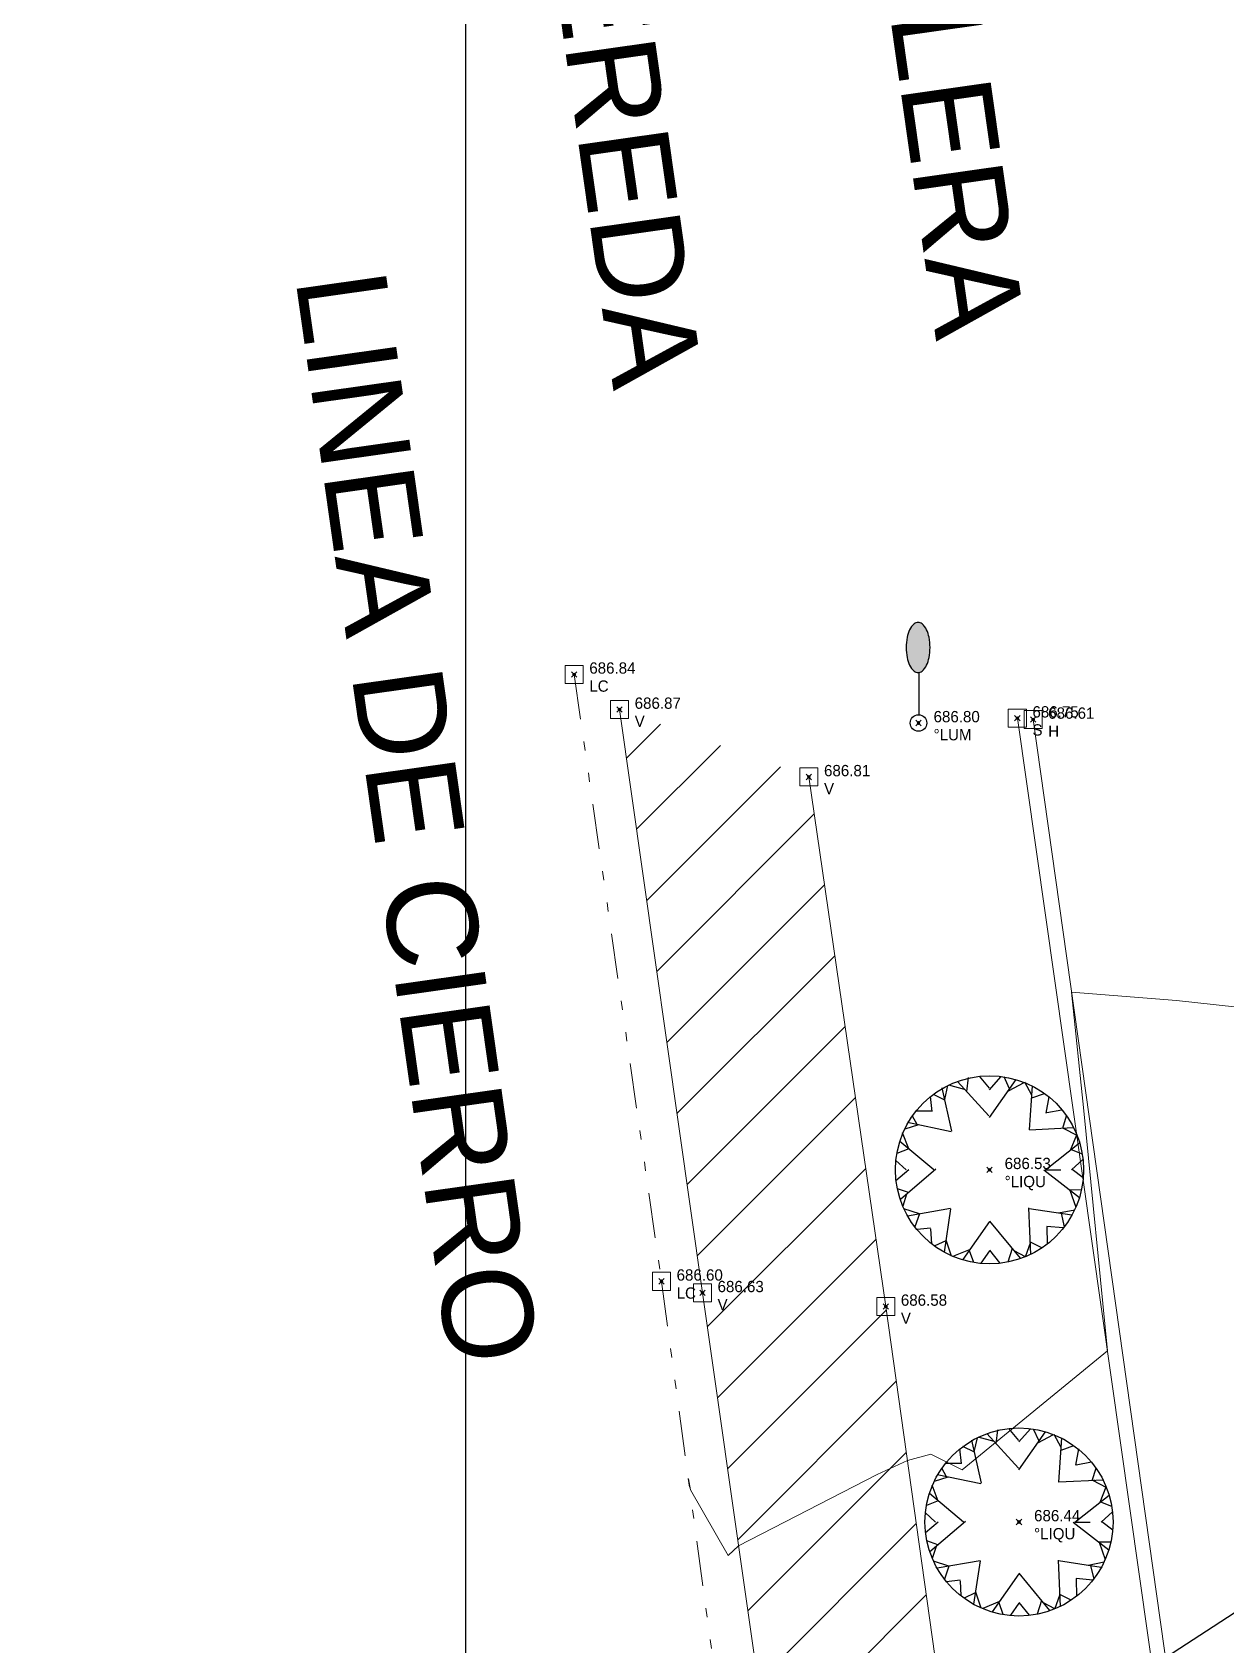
# Model space of a CAD drawing. Extents: x 350769 to 354978, y 6304672 to 6307963.
# Drawn here: x 352695.2 to 352708.41, y 6306065.91 to 6306083.76 of the extents above; entities that cross this region are included whole.
import ezdxf

# ---------------------------------------------------------------- set-up
doc = ezdxf.new("R2010")
doc.units = 0
doc.header["$PDMODE"] = 35
doc.header["$PDSIZE"] = 0.03
for name, pattern in [('4.0 - LO RECABARREN - DESNIVEL NUEVO$0$HIDDEN', [0.375, 0.25, -0.125]), ('CONTINUOS', [0]), ('DASHED', [19.05, 12.7, -6.35]), ('DIVIDE', [1.25, 0.5, -0.25, 0, -0.25, 0, -0.25]), ('HIDDEN', [9.525, 6.35, -3.175])]:
    doc.linetypes.add(name, pattern=pattern)
doc.layers.get('0').update_dxf_attribs({"linetype": 'CONTINUOUS'})
doc.layers.get('Defpoints').update_dxf_attribs({"linetype": 'CONTINUOUS'})
for name, color, linetype in [('02_Geo ext_Acotamiento', 7, 'CONTINUOUS'), ('1-coordenadas', 8, 'CONTINUOUS'), ('1-LINEA DE CIERRO', 7, 'DIVIDE'), ('1-PAVIMENTO', 161, 'CONTINUOUS'), ('1-SOLERA', 212, 'CONTINUOUS'), ('1-TEXTOS', 7, 'CONTINUOUS'), ('1-VEREDA', 251, 'CONTINUOUS'), ('2-ACHURADO PAVIMENTO HORMIGON 3', 8, 'CONTINUOUS'), ('C-TINN', 5, 'CONTINUOUS'), ('C-TOPO-MINR', 8, 'CONTINUOUS'), ('LE_proyección abajo', 4, 'HIDDEN'), ('V-NODE-TEXT DIC 2012', 31, 'CONTINUOUS'), ('Z-LIQU', 253, 'CONTINUOUS'), ('Z-LIQUIDAMBAR', 253, 'CONTINUOUS'), ('Z-LUM', 253, 'CONTINUOUS')]:
    doc.layers.add(name, color=color, linetype=linetype)
doc.layers.add('0_ASD_TOPOGRAFIA_ELEMENTOS', color=9, linetype='CONTINUOS', lineweight=5, true_color=0xbdbdbd)
doc.styles.add('A', font='arial.ttf', dxfattribs={"height": 2})
doc.styles.add('ROMANS', font='romans.shx', dxfattribs={"width": 0.65})
doc.dimstyles.new('Principal', dxfattribs={"dimscale": 0, "dimtxt": 2, "dimasz": 2, "dimexe": 1, "dimexo": 1, "dimtad": 1, "dimrnd": 0.05, "dimzin": 1, "dimtxsty": 'ROMANS', "dimcen": 2.5, "dimclrt": 2, "dimaunit": 2, "dimadec": 0, "dimazin": 0, "dimtfac": 1, "dimtmove": 0, "dimatfit": 3, "dimfxl": 1, "dimfxlon": 1, "dimarcsym": 0})

# ---------------------------------------------------------------- blocks, each defined once
blk = doc.blocks.new('COORDENADAS')
at = {"layer": '1-coordenadas'}
blk.add_line((520, -900.625), (520, -0.625), dxfattribs=at)
blk = doc.blocks.new('A$C66036E5C')
at = {"layer": 'LE_proyección abajo', "color": 210, "linetype": 'DASHED', "ltscale": 20}
blk.add_arc((482.758, 724.589), 31.908, 209.6641, 163.5205, dxfattribs=at)
blk = doc.blocks.new('*D1271')
at = {"layer": '02_Geo ext_Acotamiento', "color": 0, "lineweight": -2, "transparency": 16777216}
blk.add_line((352702.539, 6306035.237), (352703.354, 6306029.972), dxfattribs=at)
blk.add_arc((352695.328, 6306081.855), 53.5, 278.6384, 279.3281, dxfattribs=at)
at = {"layer": '02_Geo ext_Acotamiento', "color": 0, "transparency": 16777216}
blk.add_solid([(352703.518, 6306029.998), (352703.189, 6306029.947), (352703.506, 6306028.984)], dxfattribs=at)
at = {"layer": 'Defpoints', "color": 0, "transparency": 16777216}
for p in [(352695.328, 6306081.855), (352703.506, 6306028.984)]:
    blk.add_point(p, dxfattribs=at)
at = {"layer": '02_Geo ext_Acotamiento', "color": 2, "transparency": 16777216, "insert": (352703.73, 6306033.476), "char_height": 1, "attachment_point": 5, "rotation": 278.7926, "style": 'ROMANS'}
blk.add_mtext('R53,50', dxfattribs=at)
blk = doc.blocks.new('LUM')
blk.add_hatch(color=256).paths.add_polyline_path([(0.32, 2.09, 0.048714), (0.293, 2.371, 0.062489), (0.224, 2.581, 0.102974), (0.101, 2.743, 0.180941), (-0.01, 2.784, 0.180941), (-0.121, 2.743, 0.102974), (-0.244, 2.581, 0.062489), (-0.313, 2.371, 0.048714), (-0.341, 2.09, 0.048714), (-0.313, 1.808, 0.062489), (-0.244, 1.599, 0.102974), (-0.121, 1.437, 0.180941), (-0.01, 1.395, 0.180941), (0.101, 1.437, 0.102974), (0.224, 1.599, 0.062489), (0.293, 1.808, 0.048714)])
at = {"layer": 'Z-LUM'}
blk.add_lwpolyline([(-0.341, 2.09, 0.048714), (-0.313, 1.808, 0.062489), (-0.244, 1.599, 0.102974), (-0.121, 1.437, 0.180941), (-0.01, 1.395, 0.180941), (0.101, 1.437, 0.102974), (0.224, 1.599, 0.062489), (0.293, 1.808, 0.048714), (0.32, 2.09, 0.048714), (0.293, 2.371, 0.062489), (0.224, 2.581, 0.102974), (0.101, 2.743, 0.180941), (-0.01, 2.784, 0.180941), (-0.121, 2.743, 0.102974), (-0.244, 2.581, 0.062489), (-0.313, 2.371, 0.048714)], format="xyb", close=True, dxfattribs=at)
blk.add_lwpolyline([(0.006, 1.395), (0.006, 0.23)], dxfattribs=at)
blk.add_circle((0, 0), 0.23, dxfattribs=at)
blk = doc.blocks.new('LIQU')
at = {"layer": 'Z-LIQUIDAMBAR', "color": 9, "linetype": 'Continuous', "true_color": 0xbdbdbd}
for p, q in [((-1.041, 1.07), (-1.309, 2.266)), ((-1.237, 1.943), (-1.151, 2.332)), ((-0.688, 2.225), (-1.128, 2.344)), ((-0.016, 1.492), (-0.889, 2.444)), ((-0.631, 2.163), (-0.586, 2.55)), ((0, 2.258), (-0.28, 2.586)), ((0, 2.216), (0.315, 2.575)), ((0, 1.443), (0.735, 2.495)), ((0.554, 2.236), (0.403, 2.569)), ((0.521, 2.189), (0.955, 2.419)), ((1.171, 2.061), (0.977, 2.423)), ((1.104, 1.104), (1.189, 2.326)), ((-1.588, 1.616), (-1.633, 2.024)), ((-1.234, 1.929), (-1.552, 2.087)), ((1.166, 1.99), (1.517, 2.112)), ((1.57, 1.57), (1.652, 2.02)), ((-2.004, 1.251), (-2.133, 1.488)), ((-1.594, 1.621), (-2.033, 1.622)), ((1.585, 1.585), (2.001, 1.661)), ((2.025, 1.152), (2.13, 1.492)), ((-2.235, 0.581), (-2.404, 1.023)), ((-1.969, 1.243), (-2.347, 1.121)), ((-1.058, 1.052), (-2.265, 1.305)), ((1.105, 1.109), (2.325, 1.166)), ((2.033, 1.153), (2.418, 0.957)), ((2.061, 1.154), (2.096, 1.156)), ((2.243, 0.547), (2.413, 0.971)), ((-2.236, 0.583), (-2.561, 0.455)), ((-1.537, 0), (-2.479, 0.785)), ((1.548, 0), (2.492, 0.743)), ((2.258, 0.559), (2.563, 0.44)), ((-2.308, 0), (-2.596, 0.26)), ((-2.234, 0), (-2.588, -0.304)), ((-1.484, 0.016), (-2.467, -0.823)), ((1.502, 0), (2.484, -0.77)), ((1.538, 0), (1.973, 0)), ((2.27, 0), (2.583, 0.284)), ((2.289, 0.016), (2.592, -0.217)), ((-2.243, -0.632), (-2.547, -0.525)), ((-2.292, -0.674), (-2.399, -1.005)), ((2.206, -0.551), (2.542, -0.549)), ((2.219, -0.562), (2.385, -1.037)), ((-1.938, -1.221), (-2.367, -1.081)), ((-1.075, -1.071), (-2.265, -1.278)), ((-1.938, -1.221), (-2.065, -1.578)), ((-1.076, -1.076), (-1.257, -2.277)), ((1.079, -1.051), (1.135, -2.34)), ((1.094, -1.067), (2.272, -1.245)), ((1.911, -1.19), (2.355, -1.104)), ((1.977, -1.2), (2.068, -1.577)), ((-1.631, -1.613), (-2.004, -1.654)), ((-1.63, -1.63), (-1.608, -2.044)), ((0, -1.434), (-0.738, -2.483)), ((0, -1.417), (0.847, -2.445)), ((1.585, -1.558), (2.039, -1.596)), ((1.585, -1.567), (1.59, -2.058)), ((-1.21, -1.96), (-1.513, -2.107)), ((-1.205, -1.933), (-1.058, -2.376)), ((-0.54, -2.202), (-0.997, -2.392)), ((0, -2.227), (0.278, -2.573)), ((0.623, -2.173), (0.504, -2.551)), ((0.668, -2.228), (0.982, -2.394)), ((1.121, -2.033), (0.991, -2.39)), ((1.12, -1.995), (1.437, -2.152)), ((-0.561, -2.231), (-0.447, -2.551)), ((0, -2.245), (-0.238, -2.578))]:
    blk.add_line(p, q, dxfattribs=at)
blk.add_circle((0, 0), 2.601, dxfattribs=at)
blk = doc.blocks.new('TOPOGRAFIA')
at = {"layer": '1-VEREDA', "lineweight": 0, "true_color": 0xbdbdbd}
h = blk.add_hatch(dxfattribs=at)
h.set_pattern_fill('ANSI31', color=9, scale=0.2)
h.set_pattern_definition([(45, (38000, -3000), (-0.449012806053, 0.449012806053), [])])
h.paths.add_polyline_path([(390704.647, 6303069.657), (390703.797, 6303075.516), (390701.702, 6303076.262), (390702.619, 6303069.807), (390704.118, 6303059.316), (390705.682, 6303059.561), (390706.043, 6303059.716)])
at = {"layer": '1-coordenadas', "color": 9, "linetype": '4.0 - LO RECABARREN - DESNIVEL NUEVO$0$HIDDEN', "lineweight": 0, "ltscale": 50, "true_color": 0xbdbdbd}
blk.add_line((390700, 6302300), (390700, 6303200), dxfattribs=at)
at = {"layer": '1-LINEA DE CIERRO', "color": 9, "lineweight": 0, "true_color": 0xbdbdbd, "flags": 128}
for points in [[(390701.2, 6303076.651), (390702.166, 6303069.935)], [(390702.166, 6303069.935), (390703.632, 6303059.144)]]:
    blk.add_lwpolyline(points, dxfattribs=at)
at = {"layer": '1-PAVIMENTO', "color": 9, "lineweight": 0, "true_color": 0xbdbdbd, "flags": 128}
blk.add_lwpolyline([(390708.224, 6303062.346), (390706.277, 6303076.152)], dxfattribs=at)
at = {"layer": '1-SOLERA', "color": 9, "lineweight": 0, "true_color": 0xbdbdbd, "flags": 128}
blk.add_lwpolyline([(390706.103, 6303076.166), (390708.07, 6303062.335)], dxfattribs=at)
at = {"layer": '1-VEREDA', "color": 9, "lineweight": 0, "true_color": 0xbdbdbd, "flags": 128}
for points in [[(390701.702, 6303076.262), (390702.619, 6303069.807), (390704.118, 6303059.316)], [(390704.118, 6303059.316), (390705.682, 6303059.561), (390706.043, 6303059.716), (390704.647, 6303069.657), (390703.797, 6303075.516)]]:
    blk.add_lwpolyline(points, dxfattribs=at)
at = {"layer": 'C-TINN', "color": 9, "linetype": 'Continuous', "lineweight": 0, "true_color": 0xbdbdbd}
for points, elevation in [([(390701.1, 6303076.551), (390701.1, 6303076.751), (390701.3, 6303076.751), (390701.3, 6303076.551), (390701.1, 6303076.551)], 686.84), ([(390701.602, 6303076.162), (390701.602, 6303076.362), (390701.802, 6303076.362), (390701.802, 6303076.162), (390701.602, 6303076.162)], 686.869), ([(390706.003, 6303076.066), (390706.003, 6303076.266), (390706.203, 6303076.266), (390706.203, 6303076.066), (390706.003, 6303076.066)], 686.747), ([(390706.177, 6303076.052), (390706.177, 6303076.252), (390706.377, 6303076.252), (390706.377, 6303076.052), (390706.177, 6303076.052)], 686.61), ([(390703.697, 6303075.416), (390703.697, 6303075.616), (390703.897, 6303075.616), (390703.897, 6303075.416), (390703.697, 6303075.416)], 686.809), ([(390702.066, 6303069.835), (390702.066, 6303070.035), (390702.266, 6303070.035), (390702.266, 6303069.835), (390702.066, 6303069.835)], 686.595), ([(390702.519, 6303069.707), (390702.519, 6303069.907), (390702.719, 6303069.907), (390702.719, 6303069.707), (390702.519, 6303069.707)], 686.631), ([(390704.547, 6303069.557), (390704.547, 6303069.757), (390704.747, 6303069.757), (390704.747, 6303069.557), (390704.547, 6303069.557)], 686.579)]:
    blk.add_lwpolyline(points, dxfattribs=dict(at, elevation=elevation))
for p in [(390701.2, 6303076.651, 686.84), (390701.702, 6303076.262, 686.869), (390706.103, 6303076.166, 686.747), (390706.277, 6303076.152, 686.61), (390703.797, 6303075.516, 686.809), (390702.166, 6303069.935, 686.595), (390702.619, 6303069.807, 686.631), (390704.647, 6303069.657, 686.579)]:
    blk.add_point(p, dxfattribs=at)
at = {"layer": 'C-TOPO-MINR', "color": 9, "linetype": 'Continuous', "lineweight": 0, "true_color": 0xbdbdbd, "elevation": 686.5}
blk.add_lwpolyline([(390723.615, 6303071.455), (390721.11, 6303070.624), (390720.316, 6303069.775), (390720.437, 6303068.337), (390720.5, 6303067.606), (390720.51, 6303067.466), (390714.835, 6303066.794), (390714.274, 6303069.839), (390714.065, 6303070.97), (390711.705, 6303072.022), (390710.259, 6303072.782), (390707.862, 6303073.041), (390706.703, 6303073.133), (390706.839, 6303071.822), (390707.099, 6303069.165), (390705.492, 6303067.849), (390705.147, 6303068.023), (390704.886, 6303067.953), (390704.552, 6303067.796), (390703.019, 6303067.008), (390702.905, 6303066.901), (390702.488, 6303067.628), (390702.463, 6303067.749)], dxfattribs=at)
at = {"layer": 'V-NODE-TEXT DIC 2012', "color": 9, "lineweight": 0, "true_color": 0xbdbdbd}
for p in [(390701.2, 6303076.651), (390701.702, 6303076.262), (390705.009, 6303076.113), (390706.103, 6303076.166), (390706.277, 6303076.152), (390703.797, 6303075.516), (390705.795, 6303071.169), (390702.166, 6303069.935), (390702.619, 6303069.807), (390704.647, 6303069.657), (390706.121, 6303067.272)]:
    blk.add_point(p, dxfattribs=at)
at = {"layer": 'Z-LIQU', "color": 9, "lineweight": 0, "true_color": 0xbdbdbd, "xscale": 0.4, "yscale": 0.4, "zscale": 0.4}
for p in [(390705.795, 6303071.169), (390706.121, 6303067.272)]:
    blk.add_blockref('LIQU', p, dxfattribs=at)
at = {"layer": 'Z-LUM', "color": 9, "lineweight": 0, "true_color": 0xbdbdbd, "xscale": 0.4, "yscale": 0.4, "zscale": 0.4}
blk.add_blockref('LUM', (390705.009, 6303076.113), dxfattribs=at)
at = {"layer": '1-TEXTOS', "color": 9, "lineweight": 0, "true_color": 0xbdbdbd, "style": 'A'}
for s, p in [('SOLERA', (390704.41, 6303085.941)), ('VEREDA', (390700.829, 6303085.468)), ('LINEA DE CIERRO', (390698.114, 6303081.031))]:
    blk.add_text(s, height=1, rotation=278.0655, dxfattribs=at).set_placement(p)
at = {"layer": 'V-NODE-TEXT DIC 2012', "color": 9, "lineweight": 0, "true_color": 0xbdbdbd}
for s, p in [('686.84', (390701.367, 6303076.659)), ('LC', (390701.367, 6303076.459)), ('686.87', (390701.869, 6303076.27)), ('686.75', (390706.27, 6303076.174)), ('686.61', (390706.444, 6303076.16)), ('V', (390701.869, 6303076.07)), ('686.80', (390705.176, 6303076.121)), ('S', (390706.27, 6303075.974)), ('°LUM', (390705.176, 6303075.921)), ('H', (390706.444, 6303075.96)), ('686.81', (390703.964, 6303075.524)), ('V', (390703.964, 6303075.324)), ('686.53', (390705.962, 6303071.177)), ('°LIQU', (390705.962, 6303070.977)), ('686.60', (390702.333, 6303069.943)), ('LC', (390702.333, 6303069.743)), ('686.63', (390702.786, 6303069.815)), ('V', (390702.786, 6303069.615)), ('686.58', (390704.814, 6303069.665)), ('V', (390704.814, 6303069.465)), ('686.44', (390706.288, 6303067.28)), ('°LIQU', (390706.288, 6303067.08))]:
    blk.add_text(s, height=0.125, dxfattribs=at).set_placement(p)

msp = doc.modelspace()

# ---------------------------------------------------------------- hatches: boundary and pattern name
at = {"layer": '2-ACHURADO PAVIMENTO HORMIGON 3'}
h = msp.add_hatch(dxfattribs=at)
h.set_pattern_fill('ANSI31', color=256, scale=0.2)
h.set_pattern_definition([(45, (-167.09345, -618.2675), (-0.449012806053, 0.449012806053), [])])
edge = h.paths.add_edge_path()
edge.add_arc((352725.801, 6306039.46), 31.908, 112.899, 124.766)
edge.add_line((352707.606, 6306065.673), (352708.571, 6306058.934))
edge.add_line((352708.571, 6306058.934), (352709.561, 6306059.071))
edge.add_line((352709.561, 6306059.071), (352710.111, 6306055.106))
edge.add_line((352710.111, 6306055.106), (352710.637, 6306051.133))
edge.add_line((352710.637, 6306051.133), (352711.129, 6306047.154))
edge.add_line((352711.129, 6306047.154), (352711.588, 6306043.173))
edge.add_line((352711.588, 6306043.173), (352712.029, 6306039.193))
edge.add_line((352712.029, 6306039.193), (352712.47, 6306035.218))
edge.add_line((352712.47, 6306035.218), (352712.928, 6306031.25))
edge.add_line((352712.928, 6306031.25), (352713.418, 6306027.288))
edge.add_line((352713.418, 6306027.288), (352713.942, 6306023.329))
edge.add_line((352713.942, 6306023.329), (352714.49, 6306019.371))
edge.add_line((352714.49, 6306019.371), (352715.933, 6306009.116))
edge.add_arc((352725.801, 6306039.46), 31.908, 251.9846, 263.1179)
edge.add_line((352721.978, 6306007.782), (352713.386, 6306068.854))

# ---------------------------------------------------------------- block references
at = {"color": 252, "linetype": 'DASHED'}
msp.add_blockref('COORDENADAS', (352180, 6306200.625), dxfattribs=at)
msp.add_blockref('A$C66036E5C', (352243.043, 6305314.871))

# ---------------------------------------------------------------- dimensions: what is measured, and where the dimension line sits
at = {"layer": '02_Geo ext_Acotamiento'}
dim = msp.add_radius_dim(center=(352695.328, 6306081.855), mpoint=(352703.506, 6306028.984), dimstyle='Principal', override={"dimscale": 0, "dimfxl": 0.22}, dxfattribs=at)
dim.commit()
dim.dimension.update_dxf_attribs({"geometry": '*D1271', "text_midpoint": (352702.833, 6306033.338), "dimtype": 164})

# ---------------------------------------------------------------- next in the draw order: block references
at = {"layer": '0_ASD_TOPOGRAFIA_ELEMENTOS', "color": 30, "true_color": 0xf26507}
msp.add_blockref('TOPOGRAFIA', (-38000, 3000), dxfattribs=at)

doc.saveas('drawing.dxf')
